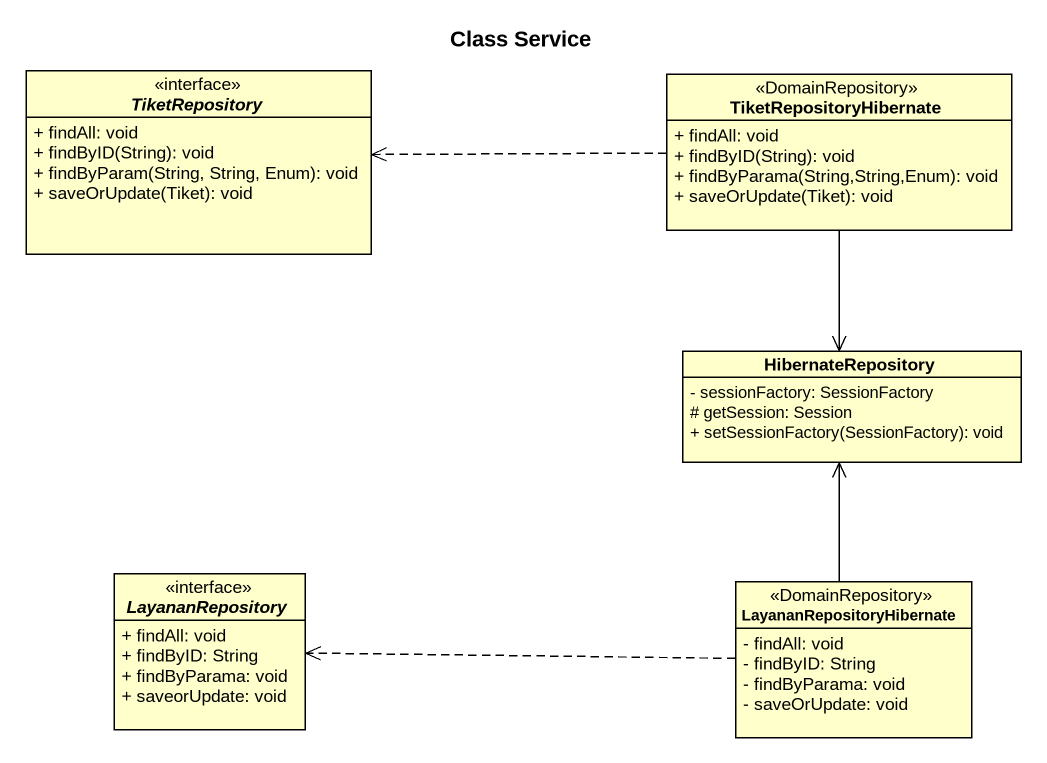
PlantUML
@startuml
title Class Service
hide circle
hide empty members
skinparam classAttributeIconSize 0
interface TiketRepository {
  + findAll: void
  {field} + findByID(String): void
  {field} + findByParam(String, String, Enum): void
  {field} + saveOrUpdate(Tiket): void
}
class TiketRepositoryHibernate <<DomainRepository>> {
  + findAll: void
  {field} + findByID(String): void
  {field} + findByParama(String,String,Enum): void
  {field} + saveOrUpdate(Tiket): void
}
class HibernateRepository {
  - sessionFactory: SessionFactory
  # getSession: Session
  {field} + setSessionFactory(SessionFactory): void
}
interface LayananRepository {
  + findAll: void
  + findByID: String
  + findByParama: void
  + saveorUpdate: void
}
class LayananRepositoryHibernate <<DomainRepository>> {
  - findAll: void
  - findByID: String
  - findByParama: void
  - saveOrUpdate: void
}
TiketRepositoryHibernate .left.> TiketRepository
TiketRepositoryHibernate --> HibernateRepository
LayananRepositoryHibernate -up-> HibernateRepository
LayananRepositoryHibernate .left.> LayananRepository
@enduml
